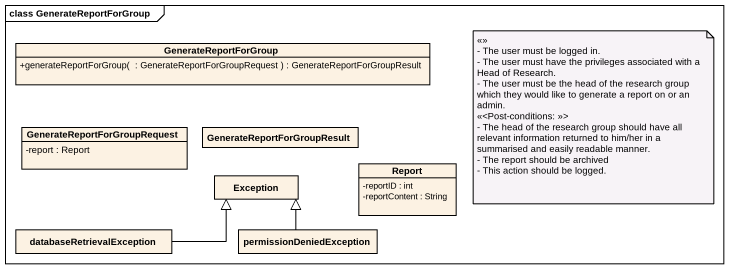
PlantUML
@startuml
mainframe class GenerateReportForGroup
hide circle
hide empty members
skinparam classAttributeIconSize 0
class GenerateReportForGroup {
  +generateReportForGroup(  : GenerateReportForGroupRequest ) : GenerateReportForGroupResult
}
class "GenerateReportForGroupRequest" as GenerateReportForGroupReques {
  -report : Report
}
class GenerateReportForGroupResult
class "Exception" as Exception_
class Report {
  -reportID : int
  -reportContent : String
}
class databaseRetrievalException
class permissionDeniedException
databaseRetrievalException -right-|> Exception_
permissionDeniedException -up-|> Exception_
note as N1
  <<>>
  - The user must be logged in.
  - The user must have the privileges associated with a Head of Research.
  - The user must be the head of the research group which they would like to generate a report on or an admin.
  <<<Post-conditions: >>>
  - The head of the research group should have all relevant information returned to him/her in a summarised and easily readable manner.
  - The report should be archived
  - This action should be logged.
end note
@enduml
